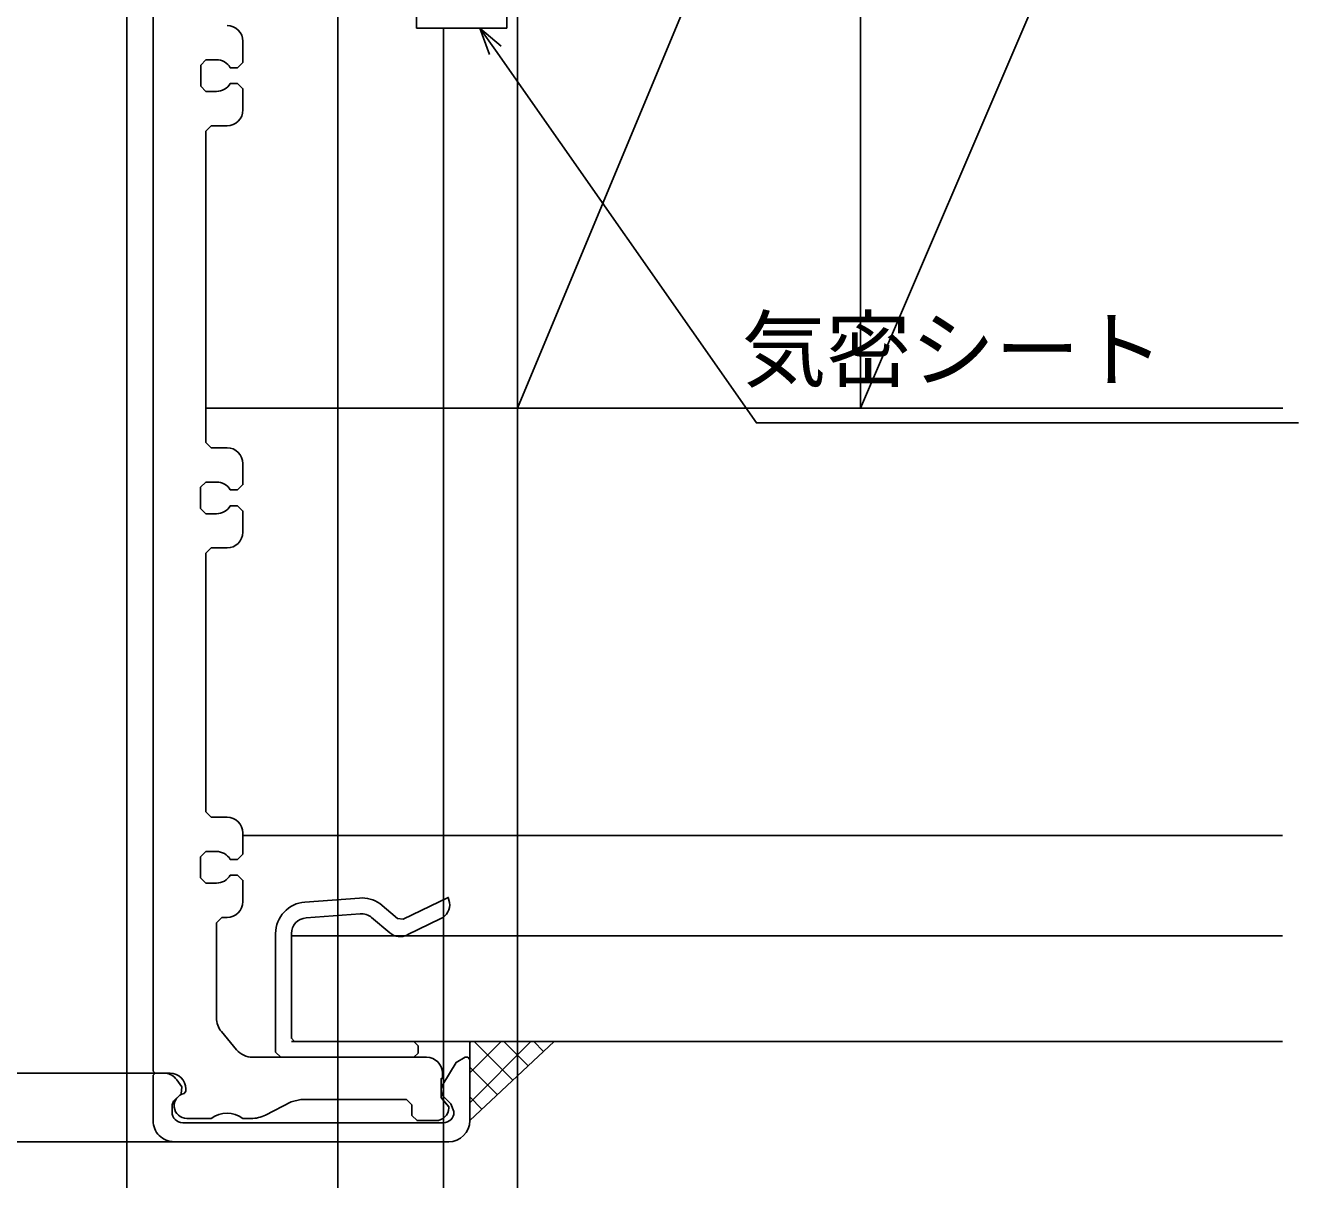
# Model space of a CAD drawing. Units: millimetres, scale not verified. Extents: x -525 to 525, y -783 to 778.
# Drawn here: x 192.4 to 313, y -656.4 to -547.1 of the extents above; entities that cross this region are included whole.
import ezdxf
from ezdxf.enums import TextEntityAlignment as Align

# ---------------------------------------------------------------- set-up
doc = ezdxf.new("R2010")
doc.units = ezdxf.units.MM
doc.header["$LTSCALE"] = 4
for name, color, linetype in [('0-2_YKK_11', 7, 'Continuous'), ('0-4_YKK_12', 2, 'Continuous'), ('0-6_YKK_D', 6, 'Continuous'), ('0-8_YSS_K', 3, 'Continuous'), ('0-9_YSS_KE', 3, 'Continuous')]:
    doc.layers.add(name, color=color, linetype=linetype)
doc.styles.add('ＭＳ ゴシック', font='')
doc.styles.get('ＭＳ ゴシック').set_extended_font_data('MS Gothic')

msp = doc.modelspace()

# ---------------------------------------------------------------- linework, layer by layer
at = {"layer": '0-2_YKK_11'}
for p, q in [((204.502, -646.1), (204.511, -521.8)), ((204.511, -521.8), (204.502, -646.1)), ((209.509, -550.3), (209.009, -550.8)), ((209.009, -550.8), (209.509, -550.3)), ((209.509, -550.3), (210.509, -550.3)), ((210.509, -550.3), (209.509, -550.3)), ((212.509, -551.05), (211.808, -551.05)), ((211.808, -551.05), (212.509, -551.05)), ((212.509, -552.55), (211.808, -552.55)), ((211.808, -552.55), (212.509, -552.55)), ((212.509, -552.55), (213.009, -553.05)), ((213.009, -553.05), (213.009, -555.05)), ((210.009, -556.55), (209.509, -557.05)), ((209.509, -557.05), (210.009, -556.55)), ((210.009, -556.55), (211.509, -556.55)), ((211.509, -556.55), (210.009, -556.55)), ((209.506, -590.3), (209.006, -590.8)), ((209.506, -590.3), (210.506, -590.3)), ((210.506, -590.3), (209.506, -590.3)), ((212.506, -591.05), (211.805, -591.05)), ((211.805, -591.05), (212.506, -591.05)), ((209.506, -593.3), (210.506, -593.3)), ((210.506, -593.3), (209.506, -593.3)), ((212.506, -592.55), (211.805, -592.55)), ((211.805, -592.55), (212.506, -592.55)), ((212.506, -592.55), (213.006, -593.05)), ((213.006, -593.05), (213.006, -595.05)), ((210.006, -596.55), (209.506, -597.05)), ((209.506, -597.05), (210.006, -596.55)), ((210.006, -596.55), (211.506, -596.55)), ((211.506, -596.55), (210.006, -596.55)), ((209.504, -625.3), (209.003, -625.8)), ((209.003, -625.8), (209.504, -625.3)), ((209.504, -625.3), (210.504, -625.3)), ((210.504, -625.3), (209.504, -625.3)), ((212.503, -626.05), (211.802, -626.05)), ((211.802, -626.05), (212.503, -626.05)), ((212.503, -627.55), (211.802, -627.55)), ((211.802, -627.55), (212.503, -627.55)), ((212.503, -627.55), (213.003, -628.05)), ((213.003, -628.05), (213.003, -630.05)), ((224.049, -629.71), (218.882, -630.093)), ((211.003, -631.55), (210.503, -632.05)), ((210.503, -632.05), (211.003, -631.55)), ((211.003, -631.55), (211.503, -631.55)), ((211.503, -631.55), (211.003, -631.55)), ((218.993, -631.588), (224.124, -631.209)), ((225.2, -631.557), (226.937, -633.017)), ((228.565, -633.214), (231.767, -631.664)), ((210.503, -632.05), (210.502, -641.076)), ((210.502, -641.076), (210.503, -632.05)), ((210.966, -642.357), (212.402, -644.081)), ((212.402, -644.081), (210.966, -642.357)), ((230.402, -644.802), (213.939, -644.801)), ((213.939, -644.801), (230.402, -644.802)), ((222.603, -644.802), (216.603, -644.802)), ((204.702, -646.3), (205.516, -646.3)), ((205.516, -646.3), (204.702, -646.3)), ((231.902, -646.302), (231.902, -646.802)), ((231.902, -646.802), (231.902, -646.302)), ((206.745, -646.939), (206.634, -646.8)), ((206.634, -646.8), (206.745, -646.939)), ((207.602, -648.024), (207.445, -648.219)), ((207.602, -647.8), (207.602, -648.024)), ((232.502, -649.502), (231.802, -648.624)), ((232.502, -649.502), (232.502, -649.602)), ((232.502, -649.602), (232.502, -649.502)), ((232.002, -651.002), (207.302, -651)), ((207.302, -651), (232.002, -651.002)), ((210.002, -650.6), (207.706, -650.6)), ((207.706, -650.6), (210.002, -650.6)), ((213.775, -650.6), (213.002, -650.6)), ((213.002, -650.6), (213.775, -650.6)), ((206.501, -652.8), (232.501, -652.802)), ((232.501, -652.802), (206.501, -652.8))]:
    msp.add_line(p, q, dxfattribs=at)
for points in [[(213.009, -548.55), (213.009, -550.55), (212.509, -551.05)], [(212.509, -551.05), (213.009, -550.55), (213.009, -548.55)], [(209.009, -550.8), (209.009, -552.8), (209.509, -553.3), (210.509, -553.3)], [(210.509, -553.3), (209.509, -553.3), (209.009, -552.8), (209.009, -550.8)], [(213.009, -555.05), (213.009, -553.05), (212.509, -552.55)], [(209.509, -557.05), (209.506, -586.55), (210.006, -587.05), (211.506, -587.05)], [(211.506, -587.05), (210.006, -587.05), (209.506, -586.55), (209.509, -557.05)], [(213.006, -588.55), (213.006, -590.55), (212.506, -591.05)], [(212.506, -591.05), (213.006, -590.55), (213.006, -588.55)], [(209.506, -593.3), (209.006, -592.8), (209.006, -590.8), (209.506, -590.3)], [(209.006, -590.8), (209.006, -592.8), (209.506, -593.3)], [(213.006, -595.05), (213.006, -593.05), (212.506, -592.55)], [(209.506, -597.05), (209.504, -621.55), (210.004, -622.05), (211.504, -622.05)], [(211.504, -622.05), (210.004, -622.05), (209.504, -621.55), (209.506, -597.05)], [(213.004, -623.55), (213.003, -625.55), (212.503, -626.05)], [(212.503, -626.05), (213.003, -625.55), (213.004, -623.55)], [(209.003, -625.8), (209.003, -627.8), (209.503, -628.3), (210.503, -628.3)], [(210.503, -628.3), (209.503, -628.3), (209.003, -627.8), (209.003, -625.8)], [(213.003, -630.05), (213.003, -628.05), (212.503, -627.55)], [(232.593, -630.142), (232.459, -629.647), (228.196, -631.723), (227.652, -631.656), (225.986, -630.241)], [(216.103, -633.084), (216.103, -644.302), (216.603, -644.802)], [(216.603, -644.802), (229.203, -644.802), (229.603, -644.402), (229.603, -643.702), (229.203, -643.302), (217.903, -643.302), (217.603, -643.002), (217.603, -633.084)], [(204.502, -644.5), (204.502, -646.1), (204.702, -646.3), (204.502, -646.5), (204.502, -650.8)], [(234.502, -650.802), (234.502, -645.002), (234.302, -644.802), (234.067, -644.802), (233.21, -645.286), (233.201, -645.302), (231.945, -647.386)], [(231.945, -647.386), (233.201, -645.302), (233.21, -645.286), (234.067, -644.802), (234.302, -644.802), (234.502, -645.002), (234.502, -650.802)], [(206.102, -646.3), (204.702, -646.3), (204.502, -646.1)], [(204.502, -650.8), (204.502, -646.5), (204.702, -646.3)], [(204.702, -646.3), (205.502, -646.3), (206.102, -646.3)], [(206.302, -650), (206.302, -649.307), (206.448, -648.953), (207.155, -648.246), (207.211, -647.606), (206.745, -646.939)], [(206.745, -646.939), (207.211, -647.606), (207.155, -648.246), (206.448, -648.953), (206.302, -649.307), (206.302, -650)], [(231.902, -646.802), (231.802, -646.802), (231.802, -648.624)], [(231.802, -648.624), (231.802, -646.802), (231.902, -646.802)], [(207.445, -648.219), (207.602, -648.024), (207.602, -647.8)], [(228.5, -648.802), (218.486, -648.801), (217.571, -649.022), (215.147, -650.268)], [(215.147, -650.268), (217.571, -649.022), (218.486, -648.801), (228.5, -648.802)], [(228.502, -648.802), (229.002, -649.302), (229.002, -650.302), (229.502, -650.802), (231.302, -650.802)], [(231.302, -650.802), (229.502, -650.802), (229.002, -650.302), (229.002, -649.302), (228.502, -648.802)], [(231.802, -648.624), (231.957, -648.819), (232.502, -649.502)], [(232.095, -648.609), (232.709, -649.223), (233.002, -649.93), (233.002, -650.002)], [(233.002, -650.002), (233.002, -649.93), (232.709, -649.223), (232.095, -648.609)]]:
    msp.add_lwpolyline(points, dxfattribs=at)
for centre, radius, start, end in [((211.509, -548.55), 1.5, 359.99576, 89.99576), ((211.509, -548.55), 1.5, 359.99576, 89.99576), ((210.509, -551.8), 1.5, 29.99576, 89.99576), ((210.509, -551.8), 1.5, 29.99576, 89.99576), ((210.509, -551.8), 1.5, 269.99576, 329.99576), ((210.509, -551.8), 1.5, 269.99576, 329.99576), ((211.509, -555.05), 1.5, 269.99576, 359.99576), ((211.509, -555.05), 1.5, 269.99576, 359.99576), ((211.506, -588.55), 1.5, 359.99576, 89.99576), ((211.506, -588.55), 1.5, 359.99576, 89.99576), ((210.506, -591.8), 1.5, 29.99576, 89.99576), ((210.506, -591.8), 1.5, 29.99576, 89.99576), ((210.506, -591.8), 1.5, 269.99576, 329.99576), ((210.506, -591.8), 1.5, 269.99576, 329.99576), ((211.506, -595.05), 1.5, 269.99576, 359.99576), ((211.506, -595.05), 1.5, 269.99576, 359.99576), ((211.504, -623.55), 1.5, 359.99576, 89.99576), ((211.504, -623.55), 1.5, 359.99576, 89.99576), ((210.503, -626.8), 1.5, 29.99576, 89.99576), ((210.503, -626.8), 1.5, 29.99576, 89.99576), ((210.503, -626.8), 1.5, 269.99576, 329.99576), ((210.503, -626.8), 1.5, 269.99576, 329.99576), ((211.503, -630.05), 1.5, 269.99576, 359.99576), ((211.503, -630.05), 1.5, 269.99576, 359.99576), ((219.103, -633.084), 3, 94.23046, 180), ((224.27, -632.702), 3, 55.12415, 94.23046), ((231.103, -630.319), 1.5, 296.26253, 6.79348), ((219.103, -633.084), 1.5, 94.23046, 180), ((224.235, -632.705), 1.5, 49.95169, 94.23046), ((227.902, -631.869), 1.5, 229.95169, 296.2355), ((212.502, -641.076), 2, 179.99576, 219.80133), ((212.502, -641.076), 2, 179.99576, 219.80133), ((213.939, -642.801), 2, 219.80133, 269.99576), ((213.939, -642.801), 2, 219.80133, 269.99576), ((230.402, -646.302), 1.5, 359.99576, 89.99576), ((230.402, -646.302), 1.5, 359.99576, 89.99576), ((205.516, -647.8), 1.5, 41.80608, 89.99576), ((205.516, -647.8), 1.5, 41.80608, 89.99576), ((206.102, -647.8), 1.5, 359.99576, 89.99576), ((206.102, -647.8), 1.5, 359.99576, 89.99576), ((232.802, -647.902), 1, 148.92857, 224.99576), ((232.802, -647.902), 1, 148.92857, 224.99576), ((207.706, -649.395), 1.205, 102.52143, 269.99576), ((207.706, -649.395), 1.205, 102.52143, 269.99576), ((207.302, -650), 1, 179.99576, 269.99576), ((207.302, -650), 1, 179.99576, 269.99576), ((231.302, -649.602), 1.2, 269.99576, 359.99576), ((231.302, -649.602), 1.2, 269.99576, 359.99576), ((232.002, -650.002), 1, 269.99576, 359.99576), ((232.002, -650.002), 1, 269.99576, 359.99576), ((206.502, -650.8), 2, 179.99576, 269.99576), ((206.502, -650.8), 2, 179.99576, 269.99576), ((211.501, -652.6), 2.5, 53.12587, 126.86566), ((211.501, -652.6), 2.5, 53.12587, 126.86566), ((213.776, -647.6), 3, 269.99576, 297.21187), ((213.776, -647.6), 3, 269.99576, 297.21187), ((232.502, -650.802), 2, 269.99576, 359.99576), ((232.502, -650.802), 2, 269.99576, 359.99576)]:
    msp.add_arc(centre, radius, start, end, dxfattribs=at)
at = {"layer": '0-4_YKK_12'}
for p, q in [((79.757, -646.3), (204.702, -646.3)), ((206.501, -652.8), (79.757, -652.8))]:
    msp.add_line(p, q, dxfattribs=at)
at = {"layer": '0-6_YKK_D'}
for p, q in [((202.007, -536.002), (202.007, -673.8)), ((202.007, -536.002), (202.007, -673.8)), ((222.007, -542.802), (222.007, -698.8)), ((222.007, -542.802), (222.007, -673.8)), ((222.007, -542.802), (222.007, -698.8)), ((232.007, -547.302), (232.007, -718.8)), ((232.007, -547.302), (232.007, -718.8)), ((232.007, -547.302), (232.007, -698.8)), ((239.007, -547.302), (239.007, -738.8)), ((239.007, -547.302), (239.007, -718.8))]:
    msp.add_line(p, q, dxfattribs=at)
for points in [[(237.489, -549.004), (235.466, -547.307), (236.369, -549.787)], [(235.466, -547.307), (236.929, -549.395), (261.647, -584.696), (313.012, -584.696)]]:
    msp.add_lwpolyline(points, dxfattribs=at)
at = {"layer": '0-8_YSS_K'}
for p, q in [((271.507, -478.299), (271.507, -583.299)), ((271.507, -478.302), (271.507, -583.302)), ((311.508, -489.965), (271.507, -583.302)), ((239.007, -583.302), (271.507, -505.302)), ((239.007, -583.302), (209.507, -583.295)), ((311.509, -583.299), (271.508, -583.299)), ((311.508, -623.802), (213.004, -623.802)), ((311.508, -633.302), (217.603, -633.302)), ((311.508, -643.302), (217.603, -643.302)), ((234.497, -643.442), (234.637, -643.302)), ((234.497, -646.27), (237.465, -643.302)), ((234.497, -649.099), (240.294, -643.302)), ((238.577, -646.977), (234.902, -643.302)), ((240.037, -645.608), (237.731, -643.302)), ((241.497, -644.239), (240.559, -643.302)), ((237.117, -648.345), (234.497, -645.725)), ((235.658, -649.714), (234.497, -648.553))]:
    msp.add_line(p, q, dxfattribs=at)
msp.add_lwpolyline([(311.508, -478.302), (271.507, -478.302), (271.507, -583.302), (311.508, -583.302)], dxfattribs=at)
for points in [[(239.007, -517.997), (239.007, -583.302), (271.507, -583.302), (271.507, -505.302), (239.007, -505.302)], [(234.497, -650.802), (234.497, -643.302), (242.497, -643.302)]]:
    msp.add_lwpolyline(points, close=True, dxfattribs=at)
at = {"layer": '0-9_YSS_KE'}
msp.add_line((238.007, -503.402), (238.007, -547.302), dxfattribs=at)
msp.add_lwpolyline([(238.007, -547.302), (229.457, -547.302), (229.457, -521.302)], dxfattribs=at)

# ---------------------------------------------------------------- texts
at = {"layer": '0-6_YKK_D', "style": 'ＭＳ ゴシック'}
msp.add_text('気密シート', height=5.865, dxfattribs=at).set_placement((260.266, -582.429), align=Align.BOTTOM_LEFT)

doc.saveas('drawing.dxf')
